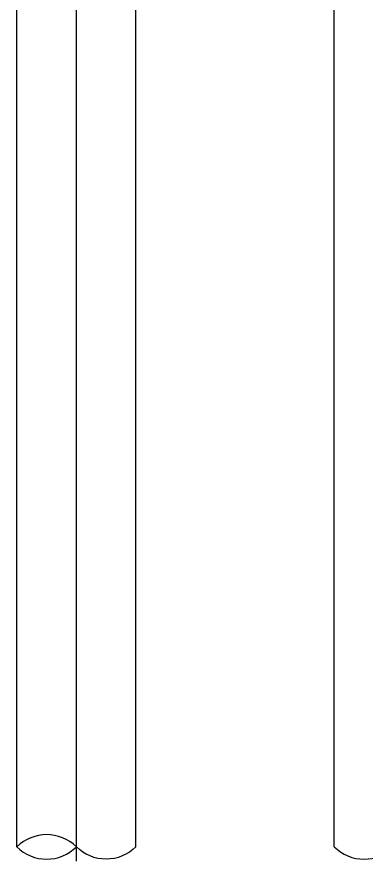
# Model space of a CAD drawing. Extents: x 1767995 to 4174245, y 542814 to 862564.
# Drawn here: x 2129973 to 2133494, y 647917 to 656427 of the extents above; entities that cross this region are included whole.
import ezdxf

# ---------------------------------------------------------------- set-up
doc = ezdxf.new("R2010")
doc.units = 0
doc.header["$LTSCALE"] = 3500

# ---------------------------------------------------------------- blocks, each defined once
blk = doc.blocks.new('sdfsdff23ewr')
for p, q in [((5524601.4, 1442641.9), (5524601.4, 1453219)), ((5525201.4, 1442497.4), (5525201.4, 1453219)), ((5525801.4, 1442641.9), (5525801.4, 1453219)), ((5527801.4, 1442641.9), (5527801.4, 1453219))]:
    blk.add_line(p, q)
for points in [[(5525801.4, 1442641.9, -0.416), (5525201.4, 1442641.9, 0.408), (5524601.4, 1442641.9, 0.416), (5525201.4, 1442641.9, 0.416)], [(5527801.4, 1442641.9, 0.416), (5528401.4, 1442641.9, -0.408), (5529001.4, 1442641.9, -0.416), (5528401.4, 1442641.9, -0.416)]]:
    blk.add_lwpolyline(points, format="xyb")

msp = doc.modelspace()

# ---------------------------------------------------------------- block references
msp.add_blockref('sdfsdff23ewr', (-3394628.7, -794580.1))

doc.saveas('drawing.dxf')
